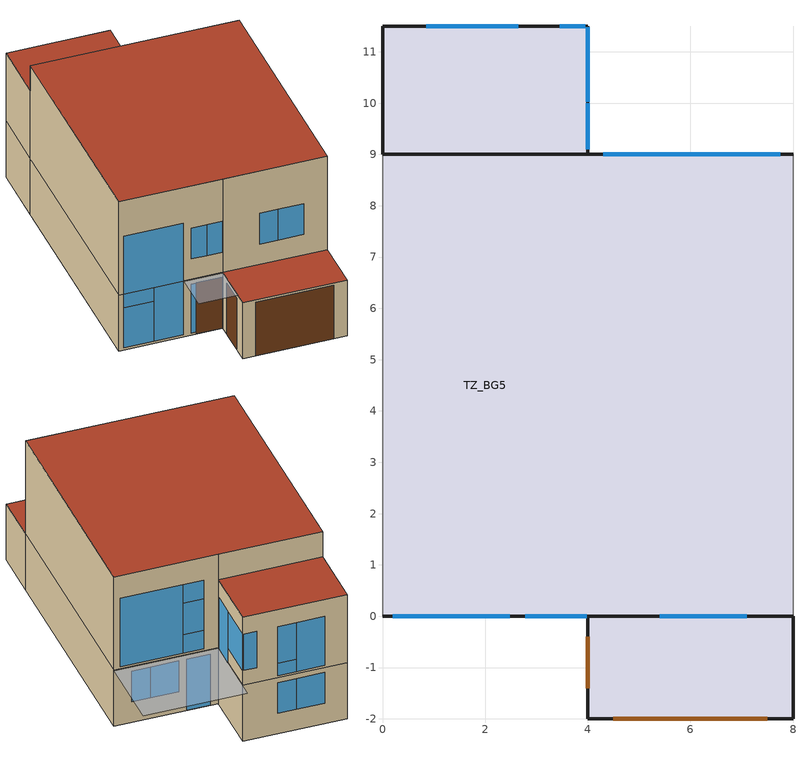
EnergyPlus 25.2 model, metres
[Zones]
TZ_BG5
 floor ground (BG5 - Floor on Fill): 0,9 4,9 4,0 0,0 z0; 4,9 8,9 8,0 4,0 z0; 0,9 0,11.5 4,11.5 4,9 z0; 4,-2 4,0 8,0 8,-2 z0
 wall outside (BG5 - Ext Wall (int insulation)): 0,0 4,0 4,-2 8,-2 8,0 / 8,9 4,9 z0:2.46; 0,0 4,0 8,0 / 8,9 4,9 z2.46:6.57; 4,9 0,9 z5.46:6.57
 wall outside (BG5 - Ext Wall (ext insulation)): 4,9 4,11.5 0,11.5 0,9 z0:2.46; 4,9 4,11.5 0,11.5 0,9 z2.46:5.46
 wall adiabatic (BG5 - Party Wall): 8,0 8,9 / 0,9 0,0 z0:2.46; 8,0 8,9 / 0,9 0,0 z2.46:6.57
 window (BG5 - Window/GlassDoor): 0.2,0 1.34,0 z1.86:2.46; 0.2,0 1.34,0 z0.1:1.86; 1.34,0 2.48,0 z0.1:2.46; 2.78,0 2.98,0 z0.1:2.25; 7.3,9 6.6,9 / 6.6,9 5.5,9 / 2.65,11.5 1.95,11.5 / 1.95,11.5 0.85,11.5 z0.9:2.25; 0.2,0 2.48,0 z2.46:5.01; 2.78,0 3.38,0 / 3.38,0 3.98,0 / 5.4,0 6.1,0 / 6.1,0 7.1,0 z3.36:4.71; 7.75,9 5.35,9 z2.56:5.56; 5.35,9 4.55,9 z4.76:5.56; 5.35,9 4.55,9 z3.36:4.76; 5.35,9 4.55,9 z2.56:3.36; 4,9.1 4,10 z2.47:4.72; 4,10.03 4,11.47 / 3.95,11.5 3.45,11.5 / 2.65,11.5 1.95,11.5 z3.11:4.71; 2.65,11.5 1.95,11.5 z2.56:3.11; 1.95,11.5 0.85,11.5 z2.56:4.71; 5.2,9,2.26 5.2,9,0.01 4.3,9,0.01 4.3,9,2.25
 door (BG5 - Ext Door (opaque)): 2.98,0 3.98,0 / 4,-0.4 4,-1.4 z0.01:2.26; 4.5,-2 7.5,-2 z0.01:2.36
 roof outside (BG5 - RoofCeiling (concrete)): 8,-2 8,0 4,0 4,-2 z2.46; 4,9 4,11.5 0,11.5 0,9 z5.46
 roof outside (BG5 - RoofCeiling (timber & metal)): 0,9 0,0 8,0 8,9 z6.57
shading: 4,9 4,12 8,12 8,9 z2.46; 2.5,0 2.5,-1.5 4,-1.5 4,0 z2.46
[Site:Location]
REYKJAVIK: Latitude {deg}=64.13; Longitude {deg}=-21.9; Time Zone {hr}=0; Elevation {m}=87
[Site:GroundTemperature:BuildingSurface]
3, 2.6, 2.4, 2.2, 3.5, 5.8, 8.4, 10.2, 10.6, 10, 7.6, 5
[Building]
BG5: North Axis {deg}=232.16; Terrain=Suburbs; Solar Distribution: FullExterior accounts for shading objects=FullExterior
[Material]
Name | Roughness | Thickness {m} | Conductivity {W/m-K} | Density {kg/m3} | Specific Heat {J/kg-K} | Thermal Absorptance | Solar Absorptance | Visible Absorptance
BG5 - Concrete Floor Slab | MediumRough | 0.2 | 1.4 | 2100 | 840 | 0.85 | 0.65 | 0.65
BG5 - Ext Door (pine) | MediumSmooth | 0.026 | 0.14 | 419 | 2720 | 0.9 | 0.6 | 0.6
BG5 - Ext Wall Concrete Block | Smooth | 0.2 | 1.4 | 2100 | 840 | 0.9 | 0.7 | 0.7
BG5 - Ext Wall Façade (cement plaster) | MediumRough | 0.01 | 0.72 | 1860 | 800 | 0.91 | 0.35 | 0.35
BG5 - Ext Wall Insulation | MediumRough | 0.074 | 0.035 | 30 | 1000 | 0.9 | 0.7 | 0.7
BG5 - Floor Finish (15mm wood) | MediumSmooth | 0.015 | 0.14 | 650 | 1200 | 0.9 | 0.7 | 0.7
BG5 - Floor on Fill Insulation | MediumRough | 0.102 | 0.035 | 25 | 1400 | 0.9 | 0.7 | 0.7
BG5 - Int Wall Finish (13mm gypsum board) | Smooth | 0.013 | 0.16 | 950 | 840 | 0.9 | 0.3 | 0.3
BG5 - Party Wall Concrete Block | MediumRough | 0.15 | 1.4 | 2100 | 840 | 0.9 | 0.7 | 0.7
BG5 - Roof Insulation (concrete) | MediumRough | 0.161 | 0.035 | 30 | 1000 | 0.9 | 0.7 | 0.7
BG5 - Roof Insulation (timber & metal) | MediumRough | 0.163 | 0.035 | 30 | 1000 | 0.9 | 0.7 | 0.7
BG5 - Roof Metal Cladding | Smooth | 0.008 | 0.29 | 1250 | 1000 | 0.9 | 0.65 | 0.65
BG5 - Roof Plywood Sheathing | MediumRough | 0.012 | 0.15 | 560 | 2500 | 0.9 | 0.7 | 0.7
[WindowMaterial:SimpleGlazingSystem]
BG5 - Glazing: U-Factor {W/m2-K}=2; Solar Heat Gain Coefficient=0.58; Visible Transmittance=0.57
[Construction]
BG5 - Ext Door (opaque): BG5 - Ext Door (pine)
BG5 - Ext Wall (ext insulation): BG5 - Ext Wall Façade (cement plaster), BG5 - Ext Wall Insulation, BG5 - Ext Wall Concrete Block, BG5 - Int Wall Finish (13mm gypsum board)
BG5 - Ext Wall (int insulation): BG5 - Ext Wall Façade (cement plaster), BG5 - Ext Wall Concrete Block, BG5 - Ext Wall Insulation, BG5 - Int Wall Finish (13mm gypsum board)
BG5 - Floor on Fill: BG5 - Floor on Fill Insulation, BG5 - Concrete Floor Slab, BG5 - Floor Finish (15mm wood)
BG5 - Interior Floor: BG5 - Int Wall Finish (13mm gypsum board), BG5 - Concrete Floor Slab, BG5 - Floor Finish (15mm wood)
BG5 - Party Wall: BG5 - Party Wall Concrete Block, BG5 - Int Wall Finish (13mm gypsum board)
BG5 - RoofCeiling (concrete): BG5 - Roof Metal Cladding, BG5 - Roof Insulation (concrete), BG5 - Ext Wall Concrete Block, BG5 - Int Wall Finish (13mm gypsum board)
BG5 - RoofCeiling (timber & metal): BG5 - Roof Metal Cladding, BG5 - Roof Insulation (timber & metal), BG5 - Roof Plywood Sheathing, BG5 - Int Wall Finish (13mm gypsum board)
BG5 - Window/GlassDoor: BG5 - Glazing
[Zone]
TZ_BG5: Multiplier=1; Volume {m3}=547.03; Floor Area {m2}=172; Part of Total Floor Area=Yes
[InternalMass] Construction=BG5 - Interior Floor; Zone or ZoneList=TZ_BG5
Name | Surface Area {m2}
IM_Floor_Floor1a_to_Floor2a | 72
IM_Floor_Floor1b_to_Floor2b | 10
[ThermostatSetpoint:SingleHeating]
HTG_SP_TZ_BG5: Setpoint Temperature Schedule=HeatSP_20C
[ZoneControl:Thermostat]
TZ_BG5 Thermostat: Zone=TZ_BG5; Control Type Schedule=TZ_BG5 Tstat CtrlType; Control 1=HTG_SP_TZ_BG5; Temp diff between cutout and setpoint=0
[Zone equipment]
TZ_BG5: IDEALLOADS_TZ_BG5
[ZoneHVAC:IdealLoadsAirSystem]
IDEALLOADS_TZ_BG5: Availability Schedule=AlwaysOn; Heating Limit=NoLimit; Cooling Limit=NoLimit; Heating Availability Schedule=AlwaysOn; Cooling Availability Schedule=AlwaysOff
[ElectricEquipment]
Equipment_Gains: Zone or Space=TZ_BG5; Schedule Name (average = 0.6)=IS_Equip_Use_Sched; Design Level Calculation Method=Watts/Area; Watts per Floor Area {W/m2}=3; Fraction Latent=0; Fraction Radiant=0.5; Fraction Lost=0
[Lights]
Lights_Gains: Zone or Space=TZ_BG5; Schedule Name (average = 0.1)=IS_Light_Use_Sched; Design Level Calculation Method=Watts/Area; Watts per Floor Area {W/m2}=6; Return Air Fraction=0; Fraction Radiant=0.6; Fraction Visible=0.2; Fraction Replaceable=1
[People]
People_Baseline: Zone or ZoneList or Space or SpaceList=TZ_BG5; Number of People Schedule Name (baseline average = 0.6)=Occ_Home_Sched; Number of People Calculation Method=People; Number of People=4; Fraction Radiant=0.3; Activity Level Schedule Name (95 W/person)=Residential_Activity_Sched; Carbon Dioxide Generation Rate {m3/s-W}=4.84E-8
[EnergyManagementSystem:Sensor]
T_out: Environment; Site Outdoor Air Drybulb Temperature
V_wind: Environment; Site Wind Speed
TZ_BG5_Temp: TZ_BG5; Zone Mean Air Temperature
TZ_BG5_CO2: TZ_BG5; Zone Air CO2 Concentration
T_setpoint: HeatSP_20C; Schedule Value
Occ_Avail: Occ_Avail_Sched; Schedule Value
[EnergyManagementSystem:Actuator]
AFN_W1_Opening: W1; AirFlow Network Window/Door Opening; Venting Opening Factor
AFN_W6_Opening: W6; AirFlow Network Window/Door Opening; Venting Opening Factor
AFN_W8_Opening: W8; AirFlow Network Window/Door Opening; Venting Opening Factor
AFN_W10_Opening: W10; AirFlow Network Window/Door Opening; Venting Opening Factor
AFN_W12_Opening: W12; AirFlow Network Window/Door Opening; Venting Opening Factor
AFN_W16_Opening: W16; AirFlow Network Window/Door Opening; Venting Opening Factor
AFN_W20_Opening: W20; AirFlow Network Window/Door Opening; Venting Opening Factor
[EnergyManagementSystem:Program]
Init_WindowState: SET EventTimer_min     = 0; SET EventActive        = 0; SET EventDemand        = 0; SET Open_Common        = 0; SET Open_Bedroom       = 0; SET Open_Day_Event     = 0; SET Open_Day_Summer    = 0; SET Open_Day_Winter    = 0; SET Open_Night         = 0; SET SummerMode         = 0
WindowControl_Hybrid: SET C_z   = TZ_BG5_CO2; SET T_z   = TZ_BG5_Temp; SET S_win = Occ_Avail; SET To    = T_out; SET Vw    = V_wind; SET hr    = Hour; SET mon   = Month; SET dtmin = 10.0; SET CO2_on      = 700.0; SET CO2_off     = 600.0; SET Temp_on     = T_setpoint + 0.7; SET Temp_off    = T_setpoint + 0.2; SET EventMinDur = 40.0; SET To_min = -20.0; SET To_max = 7.0; SET fT = (To - To_min) / (To_max - To_min); SET fT = @Max 0.0 fT; SET fT = @Min 1.0 fT; SET Vw_min = 6.0; SET Vw_max = 16.0; SET fW = 1.0 - (Vw - Vw_min) / (Vw_max - Vw_min); SET fW = @Max 0.0 fW; SET fW = @Min 1.0 fW; SET WeatherFactor = 0.50 + 0.35 * fT + 0.15 * fW; SET WeatherFactor = @Min 1.0 WeatherFactor; SET SummerMode = 0; IF ((mon >= 5) && (mon <= 9) && (To >= 6.0)); SET SummerMode = 1; ENDIF; SET SummerWindFactor = 1.0; IF (Vw > 14.0); SET SummerWindFactor = 0.8; ENDIF; IF (Vw > 18.0); SET SummerWindFactor = 0.5; ENDIF; SET EventDemand = 0; IF (C_z > CO2_on); SET EventDemand = 1; ENDIF; IF (T_z > Temp_on); SET EventDemand = 1; ENDIF; IF (EventActive > 0); SET EventTimer_min = EventTimer_min + dtmin; IF ((EventTimer_min >= EventMinDur) && (C_z < CO2_off) && (T_z < Temp_off)); SET EventActive = 0; SET EventTimer_min = 0; ENDIF; ELSE; IF ((EventDemand > 0) && (S_win > 0) && (SummerMode < 1)); SET EventActive = 1; SET EventTimer_min = 0; ENDIF; ENDIF; SET Open_Day_Event = 0; SET Open_Day_Event_base = 0.010; IF ((EventActive > 0) && (S_win > 0) && (SummerMode < 1)); SET Open_Day_Event = Open_Day_Event_base * WeatherFactor; ENDIF; SET Open_Day_Summer = 0; SET Open_Day_Summer_base = 0.015; IF (SummerMode > 0); SET Open_Day_Summer = Open_Day_Summer_base * SummerWindFactor; ENDIF; SET Open_Day_Winter = 0; SET Open_Day_Winter_base = 0.003; IF ((SummerMode < 1) && (S_win > 0)); SET Open_Day_Winter = Open_Day_Winter_base; ENDIF; SET Open_Night = 0; SET Open_Night_Winter_base = 0.020; SET Open_Night_Summer_base = 0.040; IF ((hr >= 23) || (hr < 7)); IF (SummerMode > 0); SET Open_Night = Open_Night_Summer_base; ELSE; SET Open_Night = Open_Night_Winter_base; ENDIF; ENDIF; IF (SummerMode > 0); SET Open_Common = Open_Day_Summer; ELSE; SET Open_Common = @Max Open_Day_Event Open_Day_Winter; ENDIF; SET Open_Bedroom = Open_Night; SET AFN_W1_Opening  = Open_Common; SET AFN_W16_Opening = Open_Common; SET AFN_W20_Opening = Open_Common; SET AFN_W6_Opening  = Open_Bedroom; SET AFN_W8_Opening  = Open_Bedroom; SET AFN_W10_Opening = Open_Bedroom; SET AFN_W12_Opening = Open_Bedroom
[EnergyManagementSystem:ProgramCallingManager]
Init_WindowState_Manager: BeginNewEnvironment; Init_WindowState
WindowControlCalling: BeginTimestepBeforePredictor; WindowControl_Hybrid
[EnergyManagementSystem:OutputVariable]
Open_Common: Open_Common; Averaged; SystemTimestep
Open_Bedroom: Open_Bedroom; Averaged; SystemTimestep
Open_Day_Event: Open_Day_Event; Averaged; SystemTimestep
Open_Day_Summer: Open_Day_Summer; Averaged; SystemTimestep
Open_Day_Winter: Open_Day_Winter; Averaged; SystemTimestep
Open_Night: Open_Night; Averaged; SystemTimestep
EventActive: EventActive; Averaged; SystemTimestep
EventDemand: EventDemand; Averaged; SystemTimestep
WeatherFactor: WeatherFactor; Averaged; SystemTimestep
[Schedule:Constant]
Name | Value | Value (1 = SingleHeating)
AlwaysOn | 1
AlwaysOff | 0
HeatSP_20C | 20
TZ_BG5 Tstat CtrlType |  | 1
[Schedule:Day:Interval]
IS_Equip_Use_Fraction: No, 01:00, 0.5, 06:00, 0.45, 07:00, 0.5, 08:00, 0.55, 09:00, 0.6, 10:00, 0.62, 11:00, 0.6, 12:00, 0.58, 13:00, 0.57, 15:00, 0.56, 16:00, 0.58, 17:00, 0.62, 18:00, 0.7, 19:00, 0.82, 20:00, 0.9, 21:00, 0.88, 22:00, 0.8, 23:00, 0.7, 24:00, 0.58
IS_Light_Use_Fraction: No, 01:00, 0.05, 06:00, 0.03, 07:00, 0.05, 08:00, 0.08, 09:00, 0.1, 10:00, 0.08, 11:00, 0.07, 15:00, 0.05, 16:00, 0.07, 17:00, 0.08, 18:00, 0.13, 19:00, 0.23, 20:00, 0.33, 21:00, 0.3, 22:00, 0.23, 23:00, 0.15, 24:00, 0.08
Occ_Home_Weekday: No, 08:00, 1, 17:00, 0, 24:00, 1
Occ_Home_Weekend: No, 14:00, 1, 17:00, 0, 24:00, 1
Residential_Activity_Daily: No, 24:00, 95
Occ_Avail_Weekday: No, 06:00, 0, 08:00, 1, 17:00, 0, 23:00, 1, 24:00, 0
Occ_Avail_Weekend: No, 07:00, 0, 14:00, 1, 17:00, 0, 23:00, 1, 24:00, 0
[Schedule:Week:Daily]
IS_Equip_Use_Week: IS_Equip_Use_Fraction, IS_Equip_Use_Fraction, IS_Equip_Use_Fraction, IS_Equip_Use_Fraction, IS_Equip_Use_Fraction, IS_Equip_Use_Fraction, IS_Equip_Use_Fraction, IS_Equip_Use_Fraction, IS_Equip_Use_Fraction, IS_Equip_Use_Fraction, IS_Equip_Use_Fraction, IS_Equip_Use_Fraction
IS_Light_Use_Week: IS_Light_Use_Fraction, IS_Light_Use_Fraction, IS_Light_Use_Fraction, IS_Light_Use_Fraction, IS_Light_Use_Fraction, IS_Light_Use_Fraction, IS_Light_Use_Fraction, IS_Light_Use_Fraction, IS_Light_Use_Fraction, IS_Light_Use_Fraction, IS_Light_Use_Fraction, IS_Light_Use_Fraction
Occ_Home_Week: Occ_Home_Weekend, Occ_Home_Weekday, Occ_Home_Weekday, Occ_Home_Weekday, Occ_Home_Weekday, Occ_Home_Weekday, Occ_Home_Weekend, Occ_Home_Weekend, Occ_Home_Weekday, Occ_Home_Weekday, Occ_Home_Weekend, Occ_Home_Weekend
Residential_Activity_Week: Residential_Activity_Daily, Residential_Activity_Daily, Residential_Activity_Daily, Residential_Activity_Daily, Residential_Activity_Daily, Residential_Activity_Daily, Residential_Activity_Daily, Residential_Activity_Daily, Residential_Activity_Daily, Residential_Activity_Daily, Residential_Activity_Daily, Residential_Activity_Daily
Occ_Avail_Week: Occ_Avail_Weekend, Occ_Avail_Weekday, Occ_Avail_Weekday, Occ_Avail_Weekday, Occ_Avail_Weekday, Occ_Avail_Weekday, Occ_Avail_Weekend, Occ_Avail_Weekend, Occ_Avail_Weekday, Occ_Avail_Weekday, Occ_Avail_Weekend, Occ_Avail_Weekend
[Schedule:Year]
IS_Equip_Use_Sched: IS_Equip_Use_Week, 1, 1, 12, 31
IS_Light_Use_Sched: IS_Light_Use_Week, 1, 1, 12, 31
Occ_Home_Sched: Fractional, Occ_Home_Week, 1, 1, 12, 31
Residential_Activity_Sched: Residential_Activity_Week, 1, 1, 12, 31
Occ_Avail_Sched: Fractional, Occ_Avail_Week, 1, 1, 12, 31
[AirflowNetwork:SimulationControl]
AFN_Control: AirflowNetwork Control=MultizoneWithoutDistribution; Wind Pressure Coefficient Type=SurfaceAverageCalculation
[AirflowNetwork:MultiZone:Zone]
TZ_BG5: Ventilation Control Mode (so AFN doesn't override EMS)=NoVent; Minimum Venting Open Factor=0; Indoor/Outdoor Temp Diff Lower Limit for Max Venting=0; Indoor/Outdoor Temp Diff Upper Limit for Min Venting=100; Indoor/Outdoor Enthalpy Diff Lower Limit (for Enthalpy mode)=0; Indoor/Outdoor Enthalpy Diff Upper Limit=300000; Venting Availability Schedule=AlwaysOn
[AirflowNetwork:MultiZone:Surface:EffectiveLeakageArea] Reference Pressure Difference [Pa]=4; Air Mass Flow Exponent=0.75
Name | Effective Leakage Area [m2] | Leakage Area
ELA_W2 | 0.00030215
ELA_W3 | 0.00036466
ELA_W4; ELA_W9 | 0.00024484
ELA_W5 | 0.00050323
ELA_W7 | 0.00020317
ELA_W11; ELA_W13 | 0.00025526
ELA_W14 | 0.00056262
ELA_W15; ELA_W17 | 0.0001667
ELA_W18 | 0.00031778
ELA_W19 | 0.0002188
ELA_W21 | 0.00013024
ELA_W22 | 0.00033861
ELA_D1; ELA_D2 | 0.00050792
ELA_D3; ELA_D4 | 0.00065639
ELA_GarageDoor | 0.00083611
 | 0.0041711 | ELA_MainRoof
 | 0.00046345 | ELA_GarageRoof
 | 0.00057932 | ELA_TerraceRoof
[AirflowNetwork:MultiZone:Surface]
Name | Leakage Component | Ventilation Control Mode | Window/Door Opening Factor or Crack Factor (EMS will control)
W2 | ELA_W2 | NoVent
W3 | ELA_W3 | NoVent
W4 | ELA_W4 | NoVent
W5 | ELA_W5 | NoVent
W7 | ELA_W7 | NoVent
W9 | ELA_W9 | NoVent
W11 | ELA_W11 | NoVent
W13 | ELA_W13 | NoVent
W14 | ELA_W14 | NoVent
W15 | ELA_W15 | NoVent
W17 | ELA_W17 | NoVent
W18 | ELA_W18 | NoVent
W19 | ELA_W19 | NoVent
W21 | ELA_W21 | NoVent
W22 | ELA_W22 | NoVent
D1 | ELA_D1 | NoVent
D2 | ELA_D2 | NoVent
D3 | ELA_D3 | NoVent
D4 | ELA_D4 | NoVent
Garage Door | ELA_GarageDoor | NoVent
W1; W6; W8; W10; W12; W16; W20 | AFN_Operable_Infil |  | 1.0E-10
Main Roof | ELA_MainRoof | NoVent
Garage Roof | ELA_GarageRoof | NoVent
Terrace Roof | ELA_TerraceRoof | NoVent
[AirflowNetwork:MultiZone:Component:SimpleOpening]
AFN_Operable_Infil: Air Mass Flow Coefficient When Opening is Closed {kg/s-m}=0.00011413; Air Mass Flow Exponent When Opening is Closed=0.75; Minimum Density Difference for Two-Way Flow {kg/m3}=0.0001; Discharge Coefficient=1
